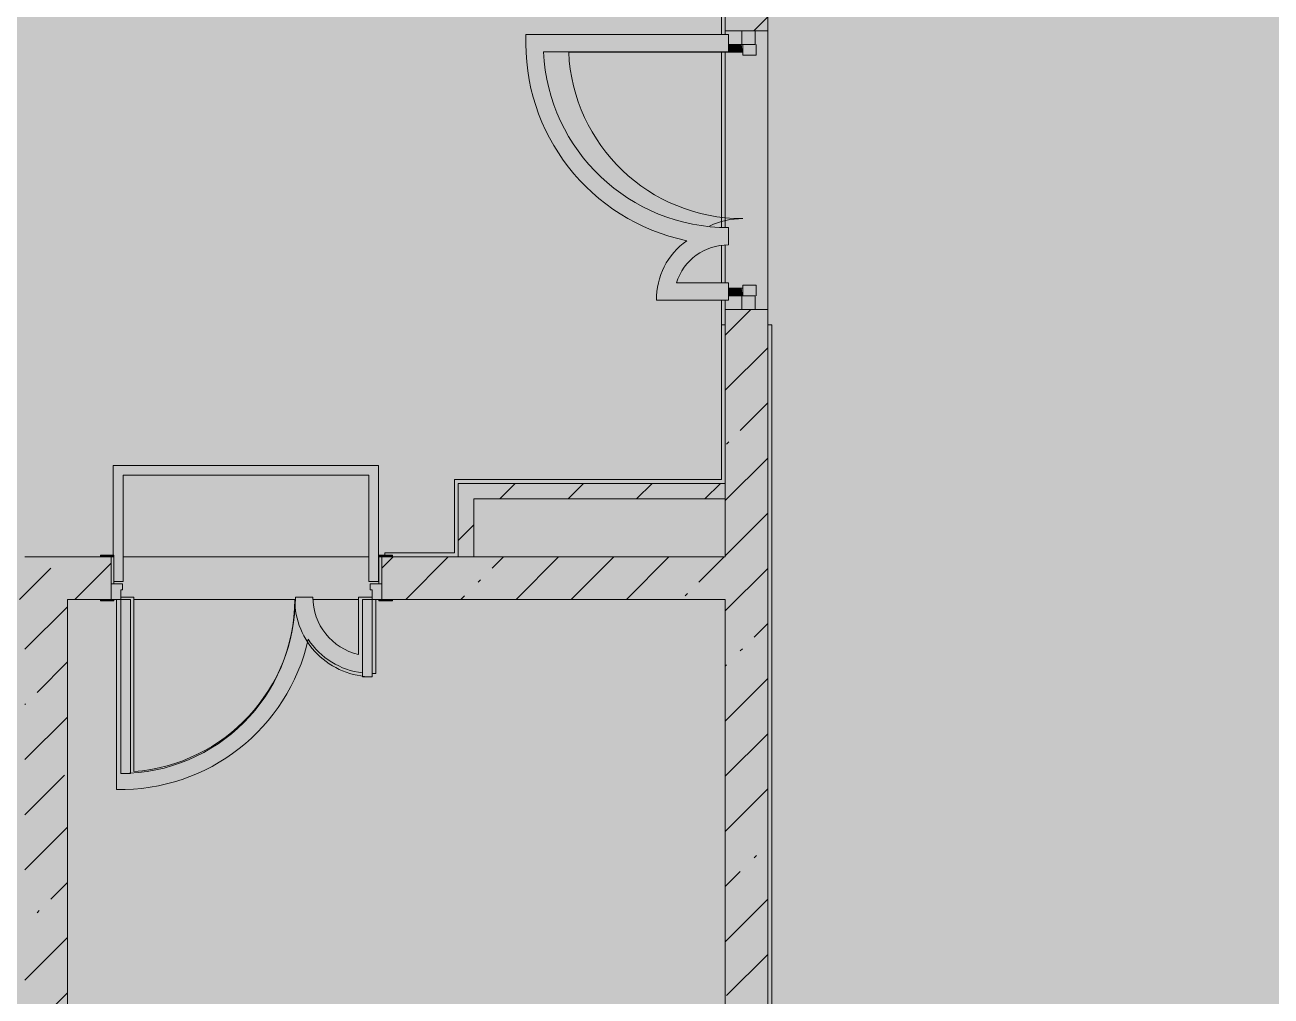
# Model space of a CAD drawing. Header units: millimetres. Extents: x 35378 to 237579, y -8553 to 29000.
# Drawn here: x 180255 to 186696, y 5629 to 10650 of the extents above; entities that cross this region are included whole.
import ezdxf

# ---------------------------------------------------------------- set-up
doc = ezdxf.new("R2010")
doc.units = ezdxf.units.MM
doc.layers.add('A-DETL-GENF-3', color=7, linetype='Continuous', lineweight=9, true_color=0xc0c0c0, transparency=0.4)
for name, color, linetype, lineweight, true_color in [('A-DETL-GENF-5', 7, 'Continuous', 5, 0xb7b7b7), ('A-DOOR-2', 7, 'Continuous', 5, 0xe2e2e2), ('A-DOOR-3', 7, 'Continuous', 5, 0xb7b7b7), ('A-DOOR-FRAM-1', 7, 'Continuous', 5, 0xe2e2e2), ('A-DOOR-FRAM-3', 7, 'Continuous', 5, 0xb7b7b7), ('A-FLOR-1', 7, 'Continuous', 5, 0xb7b7b7), ('A-GLAZ-CWMG-2', 7, 'Continuous', 5, 0x737373), ('A-WALL-6', 7, 'Continuous', 9, 0x737373), ('I-WALL-2', 7, 'Continuous', 5, 0x737373), ('S-STRS-1', 7, 'Continuous', 5, 0x737373)]:
    doc.layers.add(name, color=color, linetype=linetype, lineweight=lineweight, true_color=true_color)
doc.layers.add('I-WALL-3', color=7, linetype='Continuous', lineweight=5)
pattern_1 = [(45, (108394.95, 0), (-285.1231, 285.1231), []), (45, (108680.07, 0), (-285.1231, 285.1231), [504.031, -100.806, 16.764, -84.042])]
pattern_2 = [(45, (108394.95, 0), (-176.7767, 176.7767), [])]

# ---------------------------------------------------------------- blocks, each defined once
blk = doc.blocks.new('110_Дверь_СКБ_2Ст - Д-1 Лестничная клетка EIS60-24319353-3_5_2_птичка')
at = {"layer": 'A-DOOR-2'}
for points in [[(612.5, 1010), (612.5, 110), (662.5, 110), (662.5, 1010)], [(-628.7, 510), (-637.5, 510), (-637.5, 110), (-587.5, 110), (-587.5, 510)], [(712.5, 30), (697.5, 30), (697.5, -110), (712.5, -110)]]:
    blk.add_hatch(color=256, dxfattribs=at).paths.add_polyline_path(points)
h = blk.add_hatch(color=256, dxfattribs=at)
h.paths.add_polyline_path([(662.5, 110), (662.5, 60), (652.5, 60), (652.5, 30), (712.5, 30), (712.5, 110)])
h.paths.add_polyline_path([(-637.5, 110), (-687.5, 110), (-687.5, 30), (-627.5, 30), (-628.7, 60), (-637.5, 60)])
at = {"layer": 'A-DOOR-FRAM-1'}
for points in [[(-742.5, 118), (-742.5, 110), (-672.5, 110), (-672.5, 118)], [(697.5, 118), (697.5, 110), (767.5, 110), (767.5, 118)], [(-672.5, 30), (-687.5, 30), (-687.5, -110), (-672.5, -110)], [(-672.5, -110), (-742.5, -110), (-742.5, -118), (-672.5, -118)], [(697.5, -110), (697.5, -118), (767.5, -118), (767.5, -110)]]:
    blk.add_hatch(color=256, dxfattribs=at).paths.add_polyline_path(points)
at = {"layer": 'A-DOOR-3'}
for p, q in [((662.5, 1010), (612.5, 1010)), ((612.5, 1010), (612.5, 110)), ((662.5, 110), (662.5, 1010)), ((-637.5, 510), (-637.5, 110)), ((-587.5, 510), (-637.5, 510)), ((-587.5, 110), (-587.5, 510)), ((-637.5, 110), (-587.5, 110)), ((612.5, 110), (662.5, 110))]:
    blk.add_line(p, q, dxfattribs=at)
for centre, radius, start, end in [((662.5, 110), 900, 90, 180), ((-637.5, 110), 400, 360, 90)]:
    blk.add_arc(centre, radius, start, end, dxfattribs=at)
at = {"layer": 'A-DOOR-FRAM-3'}
for p, q in [((-672.5, 118), (-742.5, 118)), ((-742.5, 118), (-742.5, 110)), ((-742.5, 110), (-672.5, 110)), ((-637.5, 110), (-687.5, 110)), ((-687.5, 110), (-687.5, 30)), ((-672.5, 110), (-672.5, 118)), ((-637.5, 60), (-637.5, 110)), ((662.5, 110), (662.5, 60)), ((712.5, 110), (662.5, 110)), ((767.5, 118), (697.5, 118)), ((697.5, 118), (697.5, 110)), ((697.5, 110), (767.5, 110)), ((712.5, 30), (712.5, 110)), ((767.5, 110), (767.5, 118)), ((-687.5, 30), (-627.5, 30)), ((-672.5, 30), (-687.5, 30)), ((-687.5, 30), (-687.5, -110)), ((-672.5, -110), (-672.5, 30)), ((-627.5, 60), (-637.5, 60)), ((-627.5, 30), (-627.5, 60)), ((662.5, 60), (652.5, 60)), ((652.5, 60), (652.5, 30)), ((652.5, 30), (712.5, 30)), ((712.5, 30), (697.5, 30)), ((697.5, 30), (697.5, -110)), ((712.5, -110), (712.5, 30)), ((-672.5, -110), (-742.5, -110)), ((-742.5, -110), (-742.5, -118)), ((-742.5, -118), (-672.5, -118)), ((-687.5, -110), (-672.5, -110)), ((-672.5, -118), (-672.5, -110)), ((697.5, -110), (712.5, -110)), ((767.5, -110), (697.5, -110)), ((697.5, -110), (697.5, -118)), ((697.5, -118), (767.5, -118)), ((767.5, -118), (767.5, -110))]:
    blk.add_line(p, q, dxfattribs=at)
blk = doc.blocks.new('Прямоугольный импост - 50 x 70 мм-32306832-3_5_2_птичка')
at = {"layer": 'A-GLAZ-CWMG-2'}
for p, q in [((-70, 35), (0, 35)), ((-70, -35), (-70, 35)), ((0, 35), (0, -35)), ((0, -35), (-70, -35))]:
    blk.add_line(p, q, dxfattribs=at)
blk = doc.blocks.new('Дверь_Витражная_остекление_ - ДВН_ДАО_Главный вход_1200 в свету Д-22 _п_-32306833-3_5_2_птичка')
at = {"layer": 'A-DOOR-2'}
for points in [[(-610, -35), (-610, -30), (-650, -35), (-650, -103), (-611.7, -103), (-610, -89.5)], [(650, -89.5), (650, -30), (610, -35), (610, -103), (650, -103)]]:
    blk.add_hatch(color=256, dxfattribs=at).paths.add_polyline_path(points)
at = {"layer": 'A-DETL-GENF-5'}
for p, q in [((-650, 40), (-595, 40)), ((-595, 40), (-595, -30)), ((650, 40), (595, 40)), ((595, 40), (595, -30)), ((-610, -30), (-650, -30)), ((-595, -30), (-650, -30)), ((-650, -35), (-650, -103)), ((-610, -930), (-610, -30)), ((595, -30), (650, -30)), ((610, -30), (610, -103)), ((650, -30), (610, -30)), ((650, -103), (650, -35))]:
    blk.add_line(p, q, dxfattribs=at)
at = {"layer": 'A-DOOR-3'}
for p, q in [((-650, -103), (-650, -35)), ((650, -103), (650, -35))]:
    blk.add_line(p, q, dxfattribs=at)
for centre, radius, start, end in [((-650, -30), 900, 272.47677, 0), ((650, -30), 400, 180, 205.34539)]:
    blk.add_arc(centre, radius, start, end, dxfattribs=at)
blk = doc.blocks.new('Прямоугольный импост - 50 x 70 мм-32306835-3_5_2_птичка')
at = {"layer": 'A-GLAZ-CWMG-2'}
for p, q in [((0, 35), (-70, 35)), ((-70, 35), (-70, -35)), ((0, -35), (0, 35)), ((-70, -35), (0, -35))]:
    blk.add_line(p, q, dxfattribs=at)

msp = doc.modelspace()

# ---------------------------------------------------------------- hatches: boundary and pattern name
at = {"layer": 'A-DETL-GENF-3'}
msp.add_hatch(color=256, dxfattribs=at).paths.add_polyline_path([(179244.5, -251.7), (184244.9, -251.7), (184244.9, 3288.3), (192964.9, 3288.3), (192964.9, 27348.3), (150304.9, 27348.3), (150304.9, 23888.3), (146705.1, 23888.3), (146705.1, -251.7), (178312.4, -251.7)])
at = {"layer": 'I-WALL-3'}
h = msp.add_hatch(dxfattribs=at)
h.set_pattern_fill('FP_94', color=256, style=0, pattern_type=2)
h.set_pattern_definition(pattern_1)
h.paths.add_polyline_path([(183905.5, 7900), (184094.9, 7900), (184094.9, 9179), (183874.9, 9179), (183874.9, 7900)])
h.paths.add_polyline_path([(183874.9, 10619), (184094.9, 10619), (184094.9, 10900), (183874.9, 10900)])
h = msp.add_hatch(dxfattribs=at)
h.set_pattern_fill('FP_99', color=256, style=0, pattern_type=2)
h.set_pattern_definition(pattern_2)
h.paths.add_polyline_path([(182574.9, 7900), (182574.9, 8280), (182494.9, 8280), (182494.9, 7900)])
h = msp.add_hatch(dxfattribs=at)
h.set_pattern_fill('FP_99', color=256, style=0, pattern_type=2)
h.set_pattern_definition(pattern_2)
h.paths.add_polyline_path([(183874.9, 8200), (183874.9, 8280), (182574.9, 8280), (182574.9, 8200)])
h = msp.add_hatch(dxfattribs=at)
h.set_pattern_fill('FP_94', color=256, style=0, pattern_type=2)
h.set_pattern_definition(pattern_1)
h.paths.add_polyline_path([(175954.9, 7680), (176654.9, 7680), (176654.9, 7900), (175254.9, 7900), (175254.9, 7680), (175874.9, 7680)])
h.paths.add_polyline_path([(177754.9, 7680), (179104.9, 7680), (179104.9, 7900), (177754.9, 7900), (177754.9, 7751.3)])
h.paths.add_polyline_path([(180176.7, 7680), (180254.9, 7680), (180254.9, 7900), (180054.9, 7900), (180054.9, 7680), (180084.9, 7680)])
h = msp.add_hatch(dxfattribs=at)
h.set_pattern_fill('FP_94', color=256, style=0, pattern_type=2)
h.set_pattern_definition(pattern_1)
h.paths.add_polyline_path([(182154.9, 7680), (183874.9, 7680), (183874.9, 7900), (182099.9, 7900), (182099.9, 7680)])
h.paths.add_polyline_path([(180644.9, 7680), (180699.9, 7680), (180699.9, 7900), (180254.9, 7900), (180254.9, 7680), (180474.9, 7680)])
h = msp.add_hatch(dxfattribs=at)
h.set_pattern_fill('FP_94', color=256, style=0, pattern_type=2)
h.set_pattern_definition(pattern_1)
h.paths.add_polyline_path([(184094.9, 120), (184094.9, 350), (183874.9, 350), (183874.9, 120), (183905.5, 120)])
h.paths.add_polyline_path([(183905.5, 1150), (184094.9, 1150), (184094.9, 3550), (183874.9, 3550), (183874.9, 1150)])
h.paths.add_polyline_path([(183905.5, 4050), (184094.9, 4050), (184094.9, 7900), (183874.9, 7900), (183874.9, 4050)])
h = msp.add_hatch(dxfattribs=at)
h.set_pattern_fill('FP_94', color=256, style=0, pattern_type=2)
h.set_pattern_definition(pattern_1)
h.paths.add_polyline_path([(180254.9, 120), (180474.9, 120), (180474.9, 7680), (180254.9, 7680), (180254.9, 1966.6)])

# ---------------------------------------------------------------- linework, layer by layer
at = {"layer": 'A-FLOR-1'}
for p, q in [((183854.9, 10880), (183854.9, 10600.7)), ((183891.9, 10600.7), (182844.8, 10600.7)), ((183891.9, 10510.7), (183891.9, 10600.7)), ((182935.1, 10510.7), (183891.9, 10510.7)), ((183854.9, 9604.5), (183854.9, 10510.7)), ((183891.9, 9512.6), (183891.9, 9602.6)), ((183854.9, 9316.6), (183854.9, 9509.1)), ((183891.9, 9316.6), (183622.6, 9316.6)), ((183891.9, 9226.6), (183891.9, 9316.6)), ((183520, 9226.6), (183891.9, 9226.6)), ((183854.9, 9226.6), (183854.9, 8300)), ((183854.9, 9100), (183874.9, 9100)), ((184094.9, 9100), (184115.9, 9100)), ((184115.9, 9100), (184115.9, 4070)), ((182081.9, 8371.9), (180711.9, 8371.9)), ((180711.9, 8371.9), (180711.9, 7908)), ((180761.9, 7771.9), (180761.9, 8321.9)), ((180761.9, 8321.9), (182031.9, 8321.9)), ((182031.9, 8321.9), (182031.9, 7771.9)), ((182081.9, 7771.9), (182081.9, 8371.9)), ((182474.9, 7920), (182474.9, 8300)), ((182474.9, 8300), (183854.9, 8300)), ((182114.9, 7908), (182114.9, 7920)), ((182114.9, 7920), (182474.9, 7920)), ((180714.9, 7771.9), (180761.9, 7771.9)), ((182031.9, 7771.9), (182081.9, 7771.9)), ((180728.5, 7680), (180728.5, 6697.1)), ((180818.5, 7691.9), (180749.9, 7691.9)), ((180818.5, 6789.7), (180818.5, 7691.9)), ((180818.5, 7680), (181652.8, 7680)), ((181743.4, 7691.9), (181653.4, 7691.9)), ((181744.6, 7680), (181979.6, 7680)), ((182049.9, 7691.9), (181979.6, 7691.9)), ((181979.6, 7691.9), (181979.6, 7394.8)), ((182069.6, 7297.5), (182069.6, 7680))]:
    msp.add_line(p, q, dxfattribs=at)
for centre, radius, start, end in [((183888.9, 10557.6), 1045, 177.63591, 258.21594), ((183888.9, 10557.6), 955, 182.81459, 270.17999), ((183888.9, 9233.6), 369, 125.33508, 181.08444), ((183888.9, 9233.6), 279, 89.3839, 162.68951), ((180748.4, 7691.9), 905, 274.43687, 360), ((182048.4, 7691.9), 305, 180, 256.9573), ((180748.4, 7691.9), 995, 268.8489, 347.32946), ((182048.4, 7691.9), 395, 213.54048, 262.94436), ((182048.4, 7691.9), 395, 270.21425, 273.07201)]:
    msp.add_arc(centre, radius, start, end, dxfattribs=at)
at = {"layer": 'A-WALL-6'}
for p, q in [((183874.9, 8200), (183874.9, 8280)), ((182494.9, 7900), (182574.9, 7900))]:
    msp.add_line(p, q, dxfattribs=at)
at = {"layer": 'I-WALL-2'}
for p, q in [((183874.9, 10900), (183874.9, 10600.7)), ((184094.9, 10900), (184094.9, 7900)), ((183874.9, 10619), (184094.9, 10619)), ((183874.9, 9603.5), (183874.9, 10510.7)), ((183874.9, 9316.6), (183874.9, 9511)), ((183874.9, 9226.6), (183874.9, 8280)), ((184094.9, 9179), (183874.9, 9179)), ((182494.9, 8280), (182494.9, 7900)), ((183874.9, 8280), (182494.9, 8280)), ((182574.9, 7900), (182574.9, 8200)), ((182574.9, 8200), (183874.9, 8200)), ((183874.9, 8200), (183874.9, 7900)), ((180644.9, 7900), (180254.9, 7900)), ((180761.9, 7900), (182031.9, 7900)), ((182494.9, 7900), (182154.9, 7900)), ((183874.9, 7900), (182574.9, 7900)), ((184094.9, 4050), (184094.9, 7900)), ((180474.9, 120), (180474.9, 7680)), ((180474.9, 7680), (180644.9, 7680)), ((181652.8, 7680), (180818.5, 7680)), ((181979.6, 7680), (181744.6, 7680)), ((182154.9, 7680), (183874.9, 7680)), ((183874.9, 7680), (183874.9, 4050))]:
    msp.add_line(p, q, dxfattribs=at)
at = {"layer": 'S-STRS-1'}
for p, q in [((181652.8, 7680), (180818.5, 7680)), ((181979.6, 7680), (181744.6, 7680))]:
    msp.add_line(p, q, dxfattribs=at)

# ---------------------------------------------------------------- block references
at = {"layer": 'A-DOOR-3'}
for name, p, rotation in [('Дверь_Витражная_остекление_ - ДВН_ДАО_Главный вход_1200 в свету Д-22 _п_-32306833-3_5_2_птичка', (183994.9, 9899), 269.9999999999994), ('110_Дверь_СКБ_2Ст - Д-1 Лестничная клетка EIS60-24319353-3_5_2_птичка', (181412.4, 7790), 180)]:
    msp.add_blockref(name, p, dxfattribs=dict(at, rotation=rotation))
at = {"layer": 'A-GLAZ-CWMG-2', "rotation": 89.99999999999942}
msp.add_blockref('Прямоугольный импост - 50 x 70 мм-32306835-3_5_2_птичка', (183994.9, 10619), dxfattribs=at)
at = {"layer": 'A-GLAZ-CWMG-2', "extrusion": (0, 0, -1), "rotation": 270.0000000000006}
msp.add_blockref('Прямоугольный импост - 50 x 70 мм-32306832-3_5_2_птичка', (-183994.9, 9179), dxfattribs=at)

doc.saveas('drawing.dxf')
